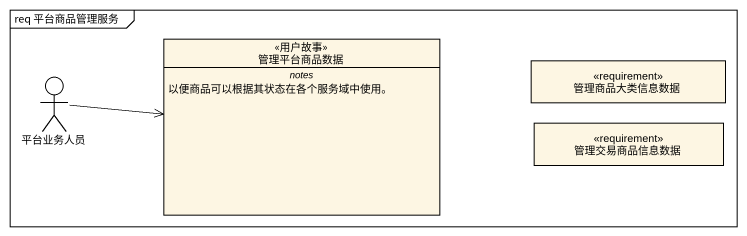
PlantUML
@startuml
mainframe req 平台商品管理服务
allowmixing
hide circle
hide empty members
class 管理平台商品数据 <<用户故事>> {
  -- notes --
  以便商品可以根据其状态在各个服务域中使用。
}
actor 平台业务人员
class 管理商品大类信息数据 <<requirement>>
class 管理交易商品信息数据 <<requirement>>
平台业务人员 -right-> 管理平台商品数据
@enduml
